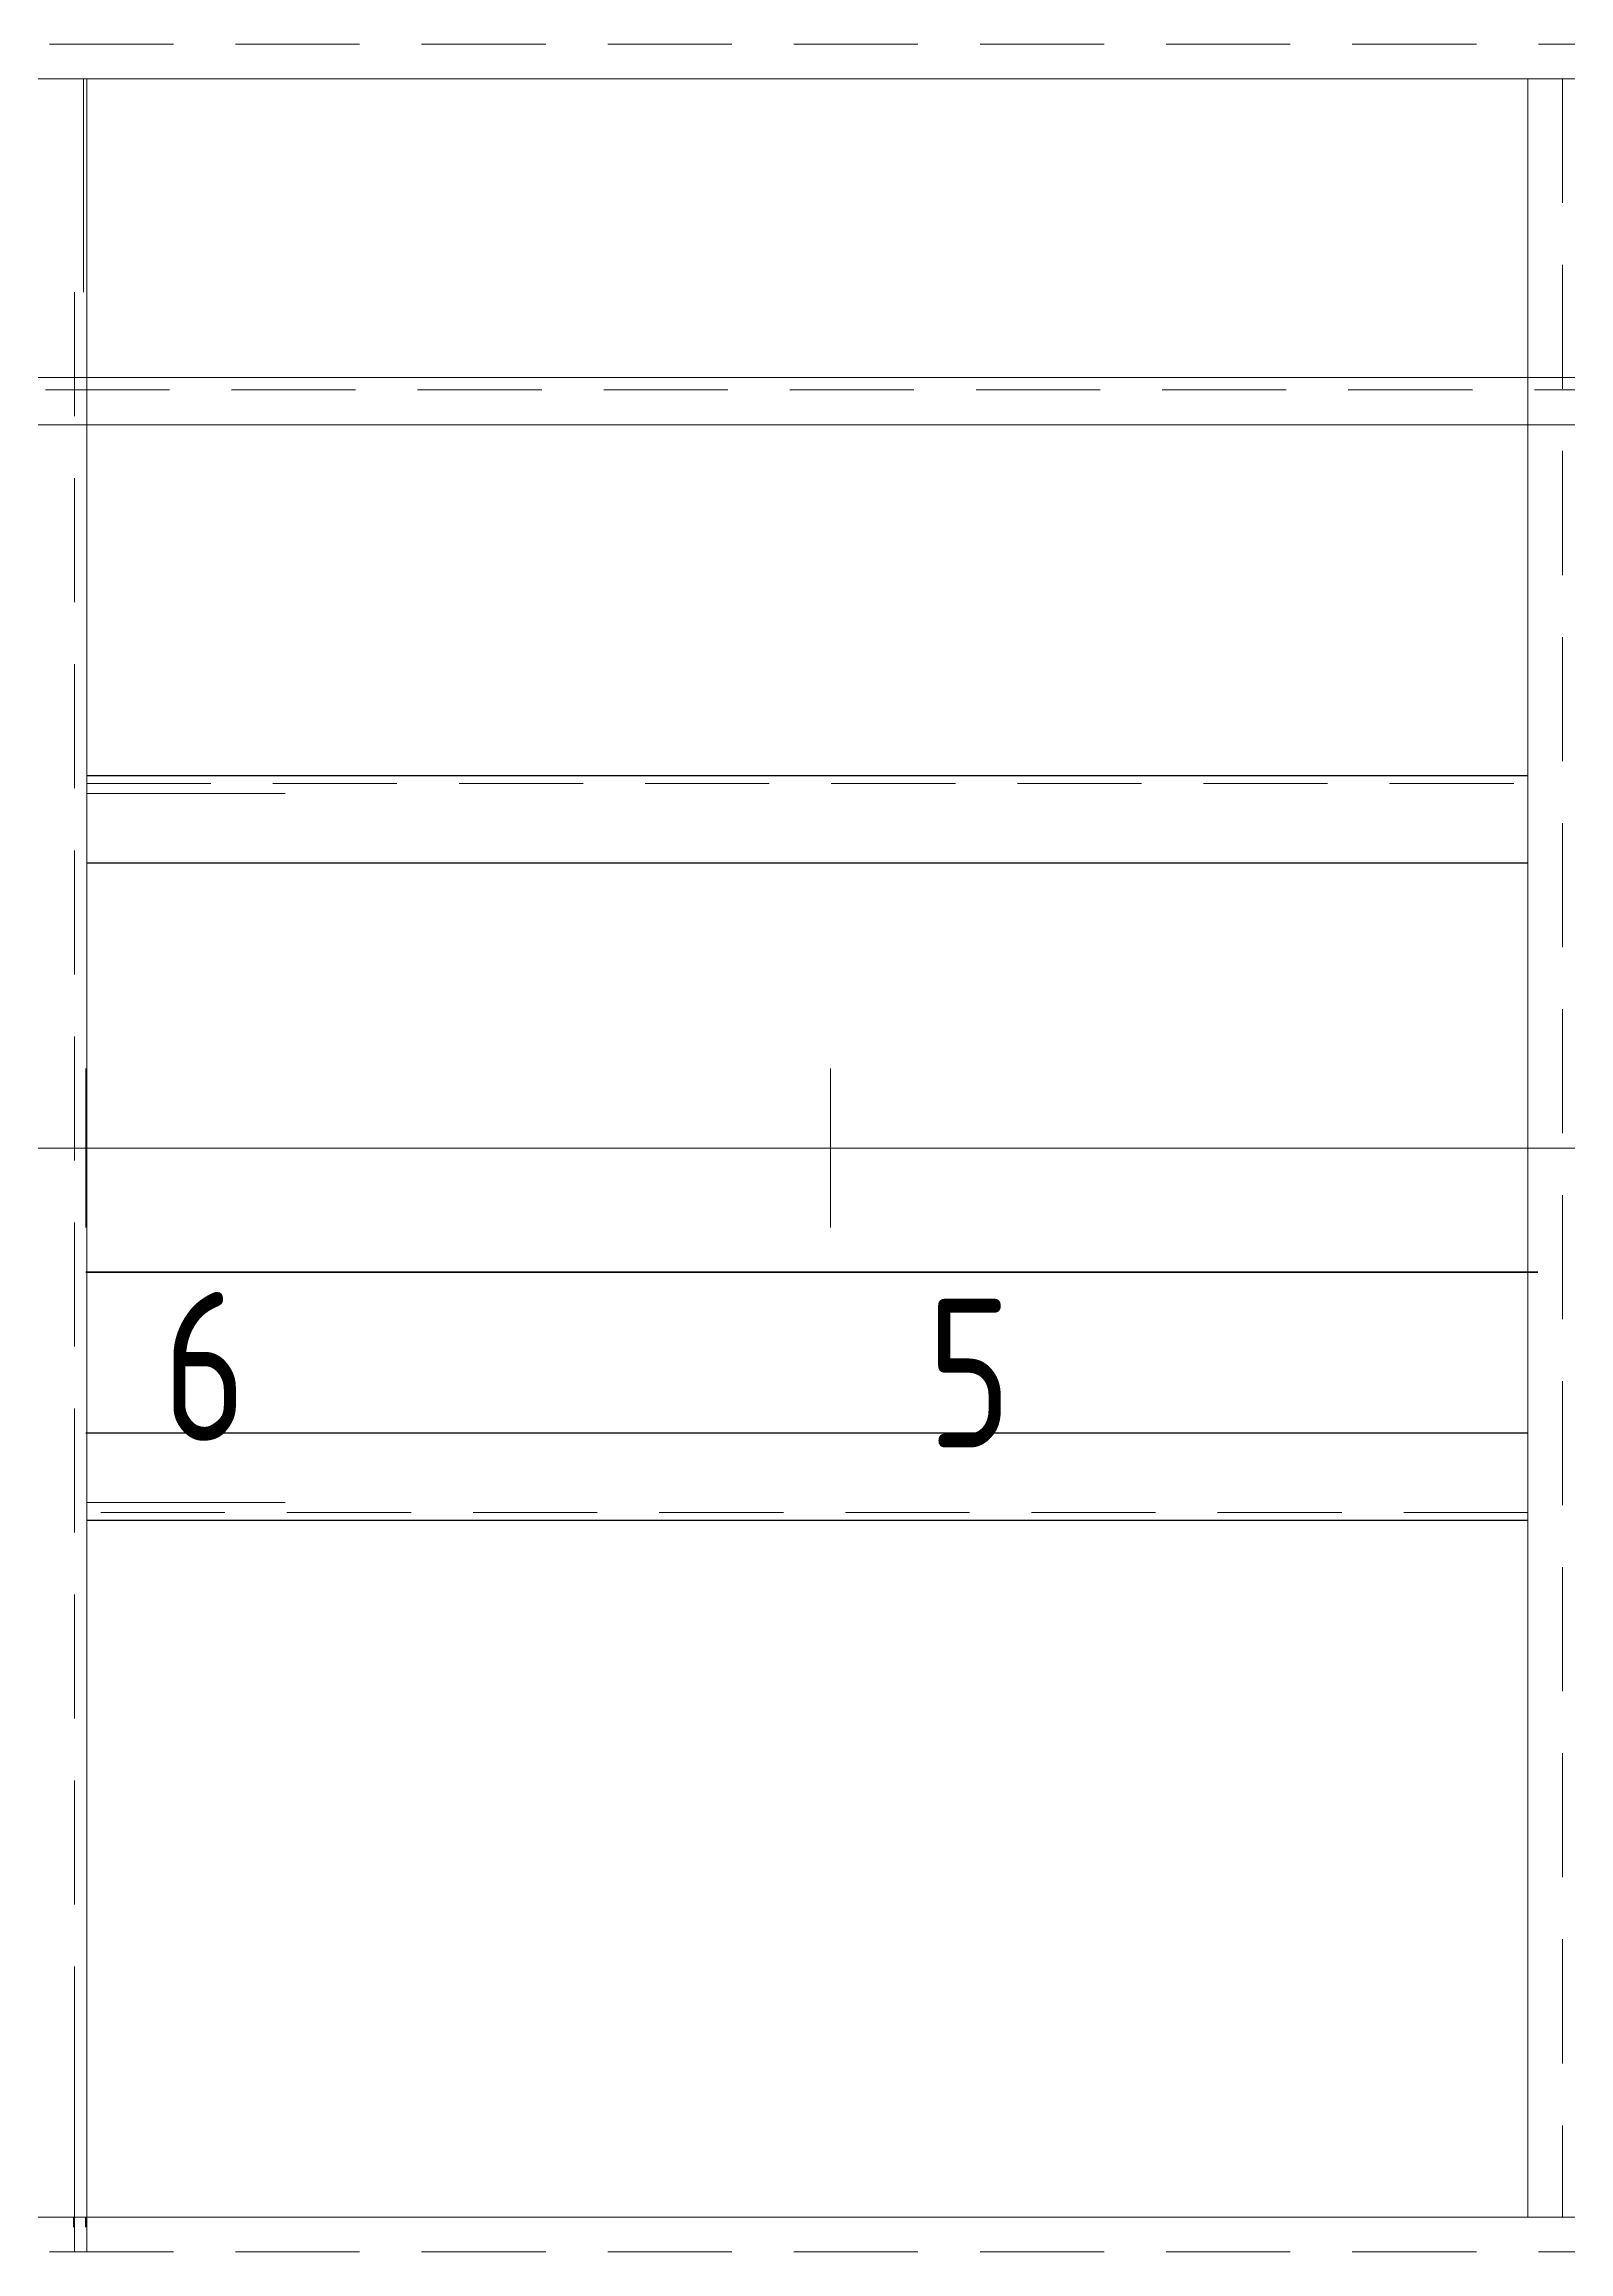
# Model space of a CAD drawing. Header units: millimetres. Extents: x 149544 to 197467, y -3118 to 25363.
# Drawn here: x 160401 to 161015, y 16951 to 17841 of the extents above; entities that cross this region are included whole.
import ezdxf

# ---------------------------------------------------------------- set-up
doc = ezdxf.new("R2010")
doc.units = ezdxf.units.MM
doc.header["$MEASUREMENT"] = 0
for name, pattern in [('K5LT32768', [0]), ('K5LT32769', [0]), ('K5LT32791', [0]), ('K5LT32795', [75, 50, -25])]:
    doc.linetypes.add(name, pattern=pattern)
doc.styles.add('KTEXTSTYLE', font='GOST_AU.SHX', dxfattribs={"width": 0.96, "height": 5})
doc.dimstyles.new('PB20', dxfattribs={"dimscale": 20, "dimtxt": 2.5, "dimasz": 2.5, "dimexe": 1.25, "dimexo": 0, "dimtad": 1, "dimdec": 0, "dimtxsty": 'Standard', "dimcen": 2.5, "dimclrd": 7, "dimclre": 7, "dimclrt": 4, "dimadec": 0, "dimazin": 0, "dimtfac": 1, "dimtdec": 0, "dimtmove": 0, "dimatfit": 3, "dimfxl": 1.25, "dimarcsym": 0})

# ---------------------------------------------------------------- blocks, each defined once
blk = doc.blocks.new('*D2384')
at = {"color": 7, "lineweight": -2}
for p, q in [((160412.84, 18520.93), (160168.38, 18520.93)), ((160193.38, 18470.93), (160193.38, 17445.93)), ((160319.67, 17395.93), (160168.38, 17395.93))]:
    blk.add_line(p, q, dxfattribs=at)
at = {"color": 7}
for points in [[(160185.05, 18470.93), (160201.71, 18470.93), (160193.38, 18520.93)], [(160185.05, 17445.93), (160201.71, 17445.93), (160193.38, 17395.93)]]:
    blk.add_solid(points, dxfattribs=at)
at = {"layer": 'Defpoints', "color": 0}
for p in [(160412.84, 18520.93), (160193.38, 17395.93), (160319.67, 17395.93)]:
    blk.add_point(p, dxfattribs=at)
at = {"color": 4, "insert": (160155.88, 17956.43), "char_height": 50, "attachment_point": 5, "rotation": 90}
blk.add_mtext('\\H50.0;\\W0.965;\\Q0;\\H50.0;\\W0.965;\\Q0;\\Q0;1125', dxfattribs=at)

msp = doc.modelspace()

# ---------------------------------------------------------------- linework, layer by layer
at = {"color": 0, "linetype": 'K5LT32795', "lineweight": 18}
for p, q in [((161202.77, 17840.93), (155879.84, 17840.93)), ((161012.53, 17826.93), (161012.53, 16964.93)), ((160412.84, 17740.93), (160412.84, 17050.93)), ((161201.16, 17701.52), (155878.23, 17701.52)), ((160417.84, 17542.93), (160998.53, 17542.93)), ((160998.53, 17248.93), (160417.84, 17248.93)), ((161202.77, 16950.93), (155879.84, 16950.93))]:
    msp.add_line(p, q, dxfattribs=at)
at = {"color": 0, "linetype": 'K5LT32769', "lineweight": 18}
for p, q in [((160421.53, 17840.93), (160416.53, 17840.93)), ((155802.35, 17826.93), (161208.55, 17826.93)), ((160421.53, 17826.93), (160402.53, 17826.93)), ((160416.53, 17826.93), (160416.53, 17740.93)), ((160417.84, 17826.93), (160417.84, 16950.93)), ((160998.53, 16964.93), (160998.53, 17826.93)), ((161193.93, 17706.52), (155778.23, 17706.52)), ((155800.75, 17687.52), (161206.95, 17687.52)), ((160421.23, 17345.93), (161002.23, 17345.93)), ((160412.84, 17050.93), (160412.84, 16950.93)), ((155802.35, 16964.93), (161208.55, 16964.93)), ((160421.53, 16964.93), (160402.53, 16964.93)), ((160421.53, 16950.93), (160416.53, 16950.93))]:
    msp.add_line(p, q, dxfattribs=at)
at = {"color": 0}
for p, q in [((160998.53, 17545.93), (160417.84, 17545.93)), ((160998.53, 17545.93), (160417.84, 17545.93)), ((160417.84, 17510.93), (160998.53, 17510.93)), ((160417.53, 17345.93), (161002.53, 17345.93)), ((161002.53, 17345.93), (160417.53, 17345.93)), ((160998.53, 17280.93), (160417.53, 17280.93)), ((160417.84, 17245.93), (160998.53, 17245.93)), ((160417.84, 17245.93), (160998.53, 17245.93)), ((160412.53, 16964.93), (160412.53, 16960.93)), ((160417.53, 16960.93), (160417.53, 16964.93))]:
    msp.add_line(p, q, dxfattribs=at)
at = {"color": 0, "linetype": 'K5LT32791', "lineweight": 18}
for p, q in [((160417.84, 17538.89), (160497.84, 17538.89)), ((160417.84, 17252.97), (160497.84, 17252.97))]:
    msp.add_line(p, q, dxfattribs=at)
at = {"color": 0, "linetype": 'K5LT32768', "lineweight": 18}
for p, q in [((160417.53, 17363.93), (160417.53, 17427.93)), ((160717.53, 17363.93), (160717.53, 17427.93)), ((155189.72, 17395.93), (161546.98, 17395.93))]:
    msp.add_line(p, q, dxfattribs=at)

# ---------------------------------------------------------------- texts
at = {"color": 0, "char_height": 2.5, "attachment_point": 1, "style": 'KTEXTSTYLE'}
for s, insert in [('{\\H24x;\\W0.965;\\C6;6}', (160448.47, 17337.91)), ('{\\H24x;\\W0.965;\\C6;5}', (160756.52, 17335.22))]:
    msp.add_mtext(s, dxfattribs=dict(at, insert=insert))

# ---------------------------------------------------------------- dimensions: what is measured, and where the dimension line sits
at = {"color": 0}
dim = msp.add_linear_dim(base=(160193.38, 17395.93), p1=(160412.84, 18520.93), p2=(160319.67, 17395.93), angle=90, text='\\H50.0;\\W0.965;\\Q0;\\H50.0;\\W0.965;\\Q0;\\Q0;1125', dimstyle='PB20', dxfattribs=at)
dim.commit()
dim.dimension.update_dxf_attribs({"geometry": '*D2384', "text_midpoint": (160193.38, 17956.43), "dimtype": 160})

doc.saveas('drawing.dxf')
